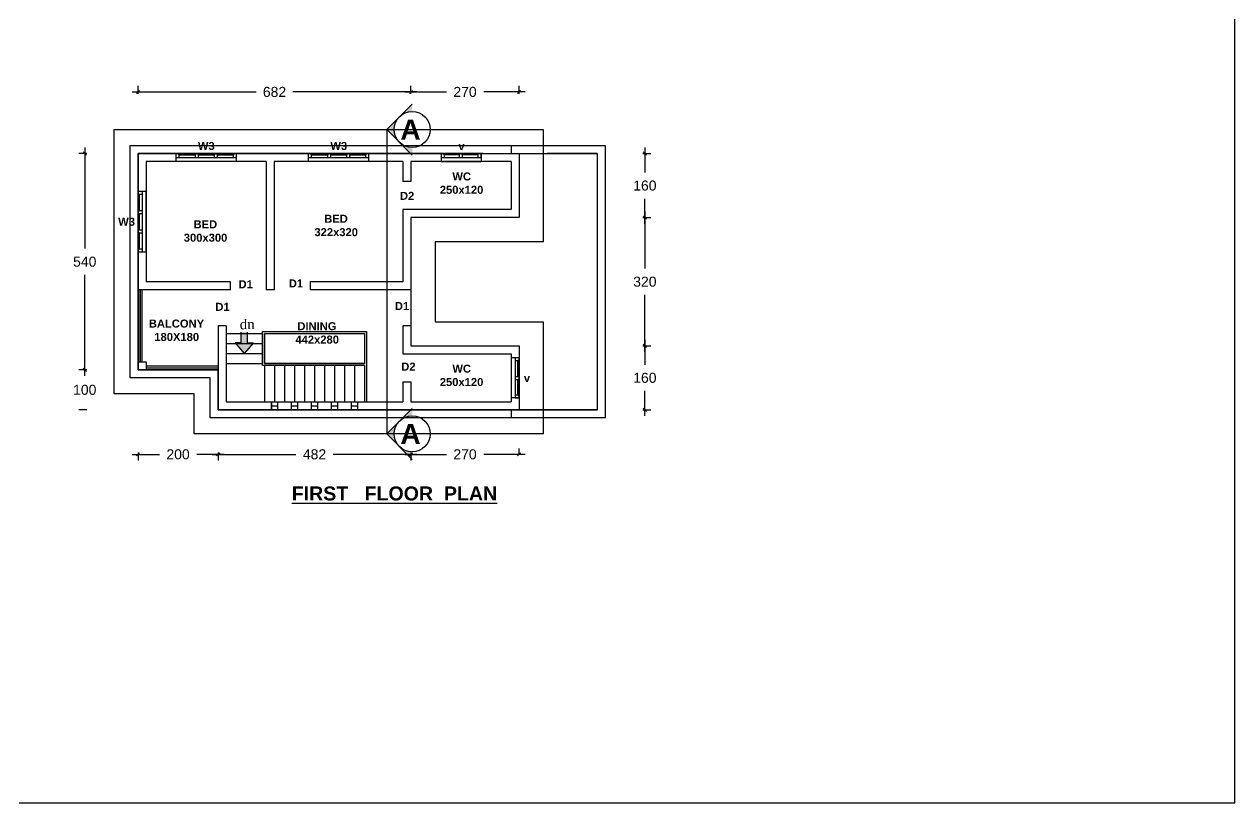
# Model space of a CAD drawing. Header units: metres. Extents: x -55 to 385, y 16 to 159.
# Drawn here: x -31.47 to -1.23, y 46.58 to 66.02 of the extents above; entities that cross this region are included whole.
import ezdxf

# ---------------------------------------------------------------- set-up
doc = ezdxf.new("R2010")
doc.units = ezdxf.units.M
doc.header["$MEASUREMENT"] = 0
doc.layers.add('BLK_1_FLR_1_BLT_UP_AREA', color=7, linetype='Continuous', plot=False)
doc.styles.get("Standard").update_dxf_attribs({"font": 'ARIAL.TTF'})
doc.styles.add('STYLE2', font='BOOKOS.TTF', dxfattribs={"height": 30})
doc.styles.add('X', font='arialbd.ttf', dxfattribs={"height": 20})

# ---------------------------------------------------------------- blocks, each defined once
blk = doc.blocks.new('_Oblique')
at = {"color": 0, "linetype": 'ByBlock', "lineweight": -2}
blk.add_line((-0.5, -0.5), (0.5, 0.5), dxfattribs=at)

msp = doc.modelspace()

# ---------------------------------------------------------------- hatches: boundary and pattern name
h = msp.add_hatch(color=256)
h.paths.add_polyline_path([(-22.09648, 63.07125), (-21.78017, 62.75572), (-21.78005, 62.94085, -0.19755838)])
h.paths.add_polyline_path([(-22.41687, 63.39085), (-22.09851, 63.07327, -0.39933114), (-22.11313, 63.69304)])
h.paths.add_polyline_path([(-22.08017, 63.72583, -0.18498953), (-21.77945, 63.84085), (-21.77933, 64.02514)])
msp.add_hatch(color=256).paths.add_polyline_path([(-25.89625, 58.06714), (-25.89625, 58.33342), (-26.05524, 58.33342), (-26.05524, 58.06714), (-26.20623, 58.06714), (-25.97575, 57.80085), (-25.74527, 58.06714)])
h = msp.add_hatch(color=256)
h.paths.add_polyline_path([(-22.09648, 55.47125), (-21.78017, 55.15572), (-21.78005, 55.34085, -0.19755838)])
h.paths.add_polyline_path([(-22.41687, 55.79085), (-22.09851, 55.47327, -0.39933114), (-22.11313, 56.09304)])
h.paths.add_polyline_path([(-22.08017, 56.12583, -0.18498953), (-21.77945, 56.24085), (-21.77933, 56.42514)])

# ---------------------------------------------------------------- linework, layer by layer
for p, q in [((-28.63075, 64.27948), (-28.63075, 64.47948)), ((-21.81075, 64.27948), (-21.81075, 64.47948)), ((-21.81075, 64.27948), (-21.81075, 64.47948)), ((-19.11075, 64.27948), (-19.11075, 64.47948)), ((-28.78075, 64.32948), (-25.68231, 64.32948)), ((-21.66075, 64.32948), (-24.75919, 64.32948)), ((-21.96075, 64.32948), (-20.92692, 64.32948)), ((-18.96075, 64.32948), (-19.99458, 64.32948)), ((-21.77933, 64.02514), (-22.41687, 63.39085)), ((-21.78017, 62.75572), (-22.41687, 63.39085)), ((-21.7619, 63.29713), (-21.7619, 63.29713)), ((-29.96231, 62.94085), (-29.96231, 60.41838)), ((-19.31075, 62.99085), (-19.31075, 62.79085)), ((-15.96712, 62.94085), (-15.96712, 62.31838)), ((-29.91231, 62.79085), (-30.11231, 62.79085)), ((-20.01075, 62.79085), (-28.63075, 62.79085)), ((-28.63075, 62.79085), (-28.63075, 57.39085)), ((-28.63075, 57.39085), (-28.63075, 62.79085)), ((-28.63075, 62.79085), (-17.16075, 62.79085)), ((-28.63075, 62.79085), (-19.11075, 62.79085)), ((-28.63075, 57.39085), (-28.63075, 62.79085)), ((-27.61325, 62.79085), (-27.19825, 62.79085)), ((-27.60575, 62.76085), (-27.20575, 62.76085)), ((-27.60575, 62.69085), (-27.20575, 62.69085)), ((-27.53325, 62.76085), (-27.53325, 62.79085)), ((-27.27825, 62.79085), (-27.27825, 62.76085)), ((-27.13825, 62.79085), (-26.72325, 62.79085)), ((-27.13075, 62.76085), (-26.73075, 62.76085)), ((-27.13075, 62.69085), (-26.73075, 62.69085)), ((-27.05825, 62.79085), (-27.05825, 62.76085)), ((-26.80325, 62.79085), (-26.80325, 62.76085)), ((-26.66325, 62.79085), (-26.24825, 62.79085)), ((-26.65575, 62.76085), (-26.25575, 62.76085)), ((-26.65575, 62.69085), (-26.25575, 62.69085)), ((-26.58325, 62.79085), (-26.58325, 62.76085)), ((-26.32825, 62.79085), (-26.32825, 62.76085)), ((-24.30325, 62.79085), (-23.88825, 62.79085)), ((-24.29575, 62.76085), (-23.89575, 62.76085)), ((-24.29575, 62.69085), (-23.89575, 62.69085)), ((-24.22325, 62.76085), (-24.22325, 62.79085)), ((-23.96825, 62.79085), (-23.96825, 62.76085)), ((-23.82825, 62.79085), (-23.41325, 62.79085)), ((-23.82075, 62.76085), (-23.42075, 62.76085)), ((-23.82075, 62.69085), (-23.42075, 62.69085)), ((-23.74825, 62.79085), (-23.74825, 62.76085)), ((-23.49325, 62.79085), (-23.49325, 62.76085)), ((-23.35325, 62.79085), (-22.93825, 62.79085)), ((-23.34575, 62.76085), (-22.94575, 62.76085)), ((-23.34575, 62.69085), (-22.94575, 62.69085)), ((-23.27325, 62.79085), (-23.27325, 62.76085)), ((-23.01825, 62.79085), (-23.01825, 62.76085)), ((-20.59075, 62.79085), (-20.99325, 62.79085)), ((-20.59825, 62.76085), (-20.98575, 62.76085)), ((-20.98575, 62.69085), (-20.59825, 62.69085)), ((-20.91325, 62.79085), (-20.91325, 62.76085)), ((-20.67075, 62.76085), (-20.67075, 62.79085)), ((-20.12825, 62.79085), (-20.53075, 62.79085)), ((-20.13575, 62.76085), (-20.52325, 62.76085)), ((-20.52325, 62.69085), (-20.13575, 62.69085)), ((-20.45075, 62.76085), (-20.45075, 62.79085)), ((-20.20825, 62.76085), (-20.20825, 62.79085)), ((-19.11075, 62.79085), (-19.11075, 61.19085)), ((-19.11075, 62.79085), (-19.11075, 61.19085)), ((-17.16075, 62.79085), (-18.41075, 62.79085)), ((-17.16075, 62.79085), (-17.16075, 56.39085)), ((-17.16075, 62.79085), (-17.16075, 56.39085)), ((-16.01712, 62.79085), (-15.81712, 62.79085)), ((-25.43075, 62.59085), (-28.43075, 62.59085)), ((-28.43075, 62.59085), (-28.43075, 59.59085)), ((-26.18075, 62.59085), (-27.68075, 62.59085)), ((-25.43075, 62.59085), (-25.43075, 59.39085)), ((-22.01075, 62.59085), (-25.23075, 62.59085)), ((-25.23075, 62.59085), (-25.23075, 59.39085)), ((-22.87075, 62.59085), (-24.37075, 62.59085)), ((-22.01075, 62.59085), (-22.01075, 62.09085)), ((-19.31075, 62.59085), (-21.81075, 62.59085)), ((-21.81075, 62.59085), (-21.81075, 62.09085)), ((-21.06075, 62.59085), (-20.06075, 62.59085)), ((-19.31075, 62.59085), (-19.31075, 61.39085)), ((-21.81075, 62.09085), (-22.01075, 62.09085)), ((-28.63075, 61.77335), (-28.63075, 61.35835)), ((-28.60075, 61.76585), (-28.60075, 61.36585)), ((-28.53075, 61.84085), (-28.53075, 61.76585)), ((-28.53075, 61.76585), (-28.53075, 61.36585)), ((-28.43075, 60.34085), (-28.43075, 61.84085)), ((-28.60075, 61.69335), (-28.63075, 61.69335)), ((-28.63075, 61.43835), (-28.60075, 61.43835)), ((-15.96712, 61.04085), (-15.96712, 61.66332)), ((-28.63075, 61.29835), (-28.63075, 60.88335)), ((-28.63075, 61.21835), (-28.60075, 61.21835)), ((-28.60075, 61.29085), (-28.60075, 60.89085)), ((-28.53075, 61.29085), (-28.53075, 60.89085)), ((-19.31075, 61.39085), (-22.01075, 61.39085)), ((-22.01075, 61.39085), (-22.01075, 59.59085)), ((-19.11075, 61.19085), (-21.81075, 61.19085)), ((-21.81075, 61.19085), (-21.81075, 59.39085)), ((-19.11075, 61.19085), (-21.81075, 61.19085)), ((-21.81075, 61.19085), (-21.81075, 57.99085)), ((-16.01712, 61.19085), (-15.81712, 61.19085)), ((-16.01712, 61.19085), (-15.81712, 61.19085)), ((-15.96712, 61.34085), (-15.96712, 59.91847)), ((-28.63075, 60.96335), (-28.60075, 60.96335)), ((-28.63075, 60.82335), (-28.63075, 60.40835)), ((-28.60075, 60.89085), (-28.60075, 60.88335)), ((-28.60075, 60.82335), (-28.60075, 60.81585)), ((-28.60075, 60.81585), (-28.60075, 60.41585)), ((-28.53075, 60.89085), (-28.53075, 60.81585)), ((-28.53075, 60.81585), (-28.53075, 60.41585)), ((-28.63075, 60.74335), (-28.60075, 60.74335)), ((-28.63075, 60.48835), (-28.60075, 60.48835)), ((-28.53075, 60.41585), (-28.53075, 60.34085)), ((-29.96231, 57.24085), (-29.96231, 59.76332)), ((-26.33075, 59.59085), (-28.43075, 59.59085)), ((-26.33075, 59.59085), (-26.33075, 59.39085)), ((-22.01075, 59.59085), (-24.33075, 59.59085)), ((-24.33075, 59.59085), (-24.33075, 59.39085)), ((-26.33075, 59.39085), (-28.63075, 59.39085)), ((-28.63075, 59.39085), (-28.63075, 57.39085)), ((-28.58075, 59.39085), (-28.58075, 57.59085)), ((-28.53075, 57.59085), (-28.53075, 59.39085)), ((-25.23075, 59.39085), (-25.43075, 59.39085)), ((-21.81075, 59.39085), (-24.33075, 59.39085)), ((-15.96712, 57.84085), (-15.96712, 59.26323)), ((-26.43075, 58.49085), (-26.63075, 58.49085)), ((-26.63075, 58.49085), (-26.63075, 56.39085)), ((-26.43075, 58.49085), (-26.43075, 56.59085)), ((-21.81075, 58.49085), (-22.01075, 58.49085)), ((-22.01075, 58.49085), (-22.01075, 57.79085)), ((-21.81075, 58.49085), (-21.81075, 57.99085)), ((-26.43075, 58.30085), (-25.52075, 58.30085)), ((-26.05524, 58.06714), (-26.05524, 58.33342)), ((-25.89625, 58.06714), (-25.89625, 58.33342)), ((-25.52075, 57.50085), (-25.52075, 58.35085)), ((-25.52075, 58.35085), (-22.92075, 58.35085)), ((-25.47075, 58.30085), (-25.47075, 57.55085)), ((-25.47075, 57.55085), (-25.47075, 58.30085)), ((-25.47075, 58.30085), (-22.97075, 58.30085)), ((-22.97075, 58.30085), (-22.97075, 57.55085)), ((-22.97075, 58.30085), (-22.97075, 57.55085)), ((-22.92075, 58.35085), (-22.92075, 56.59085)), ((-15.96712, 58.14085), (-15.96712, 57.51838)), ((-26.43075, 58.05085), (-25.52075, 58.05085)), ((-26.43075, 57.80085), (-25.52075, 57.80085)), ((-26.20623, 58.06714), (-25.97575, 57.80085)), ((-26.05524, 58.06714), (-26.20623, 58.06714)), ((-25.74527, 58.06714), (-25.97575, 57.80085)), ((-25.89625, 58.06714), (-25.74527, 58.06714)), ((-22.01075, 57.79085), (-19.31075, 57.79085)), ((-21.81075, 57.99085), (-19.11075, 57.99085)), ((-21.81075, 57.99085), (-19.11075, 57.99085)), ((-19.31075, 57.79085), (-19.31075, 56.59085)), ((-19.11075, 57.99085), (-19.11075, 56.39085)), ((-19.11075, 57.99085), (-19.11075, 56.39085)), ((-16.01712, 57.99085), (-15.81712, 57.99085)), ((-16.01712, 57.99085), (-15.81712, 57.99085)), ((-28.63075, 57.59085), (-28.43075, 57.59085)), ((-28.43075, 57.59085), (-28.43075, 57.39085)), ((-28.43075, 57.59085), (-28.43075, 57.39085)), ((-28.43075, 57.49085), (-26.63075, 57.49085)), ((-26.43075, 57.55085), (-25.52075, 57.55085)), ((-22.97075, 57.50085), (-25.52075, 57.50085)), ((-25.47075, 57.55085), (-22.97075, 57.55085)), ((-22.97075, 57.55085), (-25.47075, 57.55085)), ((-25.47075, 57.50085), (-25.47075, 56.59085)), ((-25.22075, 57.50085), (-25.22075, 56.59085)), ((-24.97075, 57.50085), (-24.97075, 56.59085)), ((-24.72075, 57.50085), (-24.72075, 56.59085)), ((-24.47075, 57.50085), (-24.47075, 56.59085)), ((-24.22075, 57.50085), (-24.22075, 56.59085)), ((-23.97075, 57.50085), (-23.97075, 56.59085)), ((-23.72075, 57.50085), (-23.72075, 56.59085)), ((-23.47075, 57.50085), (-23.47075, 56.59085)), ((-23.22075, 57.50085), (-23.22075, 56.59085)), ((-22.97075, 57.50085), (-22.97075, 56.59085)), ((-19.31075, 57.69085), (-19.31075, 56.69085)), ((-19.21075, 57.61585), (-19.21075, 57.22835)), ((-19.14075, 57.22835), (-19.14075, 57.61585)), ((-19.11075, 57.54335), (-19.14075, 57.54335)), ((-19.11075, 57.22085), (-19.11075, 57.62335)), ((-29.91231, 57.39085), (-30.11231, 57.39085)), ((-29.91231, 57.39085), (-30.11231, 57.39085)), ((-26.63075, 57.39085), (-28.63075, 57.39085)), ((-26.63075, 57.39085), (-28.63075, 57.39085)), ((-28.63075, 57.39085), (-26.63075, 57.39085)), ((-26.63075, 57.39085), (-28.63075, 57.39085)), ((-28.43075, 57.44085), (-26.63075, 57.44085)), ((-26.63075, 56.39085), (-26.63075, 57.39085)), ((-26.63075, 56.39085), (-26.63075, 57.39085)), ((-26.63075, 56.39085), (-26.63075, 57.39085)), ((-19.14075, 57.30085), (-19.11075, 57.30085)), ((-22.01075, 57.09085), (-22.01075, 56.59085)), ((-22.01075, 57.09085), (-21.81075, 57.09085)), ((-21.81075, 57.09085), (-21.81075, 56.59085)), ((-19.21075, 57.15335), (-19.21075, 56.76585)), ((-19.14075, 56.76585), (-19.14075, 57.15335)), ((-19.14075, 57.08085), (-19.11075, 57.08085)), ((-19.11075, 56.75835), (-19.11075, 57.16085)), ((-26.43075, 56.59085), (-22.01075, 56.59085)), ((-25.47075, 56.59085), (-22.92075, 56.59085)), ((-25.34575, 56.59085), (-25.09575, 56.59085)), ((-25.29575, 56.59085), (-25.29575, 56.39085)), ((-25.29575, 56.59085), (-25.14575, 56.59085)), ((-25.29575, 56.39085), (-25.29575, 56.59085)), ((-25.14575, 56.59085), (-25.14575, 56.39085)), ((-25.14575, 56.59085), (-25.14575, 56.39085)), ((-24.79575, 56.59085), (-24.64575, 56.59085)), ((-24.79575, 56.39085), (-24.79575, 56.59085)), ((-24.64575, 56.59085), (-24.64575, 56.39085)), ((-24.29575, 56.59085), (-24.14575, 56.59085)), ((-24.29575, 56.39085), (-24.29575, 56.59085)), ((-24.14575, 56.59085), (-24.14575, 56.39085)), ((-23.79575, 56.59085), (-23.64575, 56.59085)), ((-23.79575, 56.39085), (-23.79575, 56.59085)), ((-23.64575, 56.59085), (-23.64575, 56.39085)), ((-23.29575, 56.59085), (-23.14575, 56.59085)), ((-23.29575, 56.39085), (-23.29575, 56.59085)), ((-23.14575, 56.59085), (-23.14575, 56.39085)), ((-21.81075, 56.59085), (-19.31075, 56.59085)), ((-19.14075, 56.83835), (-19.11075, 56.83835)), ((-15.96712, 56.24085), (-15.96712, 56.86332)), ((-29.91231, 56.39085), (-30.11231, 56.39085)), ((-26.63075, 56.39085), (-17.16075, 56.39085)), ((-17.16075, 56.39085), (-26.63075, 56.39085)), ((-19.11075, 56.39085), (-26.63075, 56.39085)), ((-25.29575, 56.49085), (-25.14575, 56.49085)), ((-25.14575, 56.39085), (-25.29575, 56.39085)), ((-24.79575, 56.49085), (-24.64575, 56.49085)), ((-24.64575, 56.39085), (-24.79575, 56.39085)), ((-24.29575, 56.49085), (-24.14575, 56.49085)), ((-24.14575, 56.39085), (-24.29575, 56.39085)), ((-23.79575, 56.49085), (-23.64575, 56.49085)), ((-23.64575, 56.39085), (-23.79575, 56.39085)), ((-23.29575, 56.49085), (-23.14575, 56.49085)), ((-23.14575, 56.39085), (-23.29575, 56.39085)), ((-21.77933, 56.42514), (-22.41687, 55.79085)), ((-19.31075, 56.39085), (-19.31075, 56.19085)), ((-16.01712, 56.39085), (-15.81712, 56.39085)), ((-21.78017, 55.15572), (-22.41687, 55.79085)), ((-21.7619, 55.69713), (-21.7619, 55.69713)), ((-19.11075, 55.28009), (-19.11075, 55.43009)), ((-28.78075, 55.28009), (-28.09692, 55.28009)), ((-28.63075, 55.33009), (-28.63075, 55.13009)), ((-26.48075, 55.28009), (-27.16458, 55.28009)), ((-26.78075, 55.28009), (-24.68457, 55.28009)), ((-26.63075, 55.33009), (-26.63075, 55.13009)), ((-26.63075, 55.33009), (-26.63075, 55.13009)), ((-21.66075, 55.28009), (-23.75693, 55.28009)), ((-21.96075, 55.28009), (-20.92692, 55.28009)), ((-21.81075, 55.33009), (-21.81075, 55.13009)), ((-21.81075, 55.33009), (-21.81075, 55.13009)), ((-18.96075, 55.28009), (-19.99458, 55.28009))]:
    msp.add_line(p, q)
at = {"ltscale": 100}
for p, q in [((-29.23075, 63.39085), (-18.51075, 63.39085)), ((-29.23075, 56.79085), (-29.23075, 63.39085)), ((-22.41687, 63.39085), (-22.41687, 55.79085)), ((-18.51075, 63.39085), (-18.51075, 60.59085)), ((-28.83075, 57.19085), (-28.83075, 62.99085)), ((-28.83075, 62.99085), (-16.96075, 62.99085)), ((-16.96075, 62.99085), (-16.96075, 56.19085)), ((-18.51075, 60.59085), (-21.21075, 60.59085)), ((-21.21075, 60.59085), (-21.21075, 58.59085)), ((-28.58075, 57.59085), (-28.58075, 59.39085)), ((-21.21075, 58.59085), (-18.51075, 58.59085)), ((-18.51075, 58.59085), (-18.51075, 55.79085)), ((-26.83075, 57.19085), (-28.83075, 57.19085)), ((-28.43075, 57.44085), (-26.63075, 57.44085)), ((-26.83075, 56.19085), (-26.83075, 57.19085)), ((-27.23075, 56.79085), (-29.23075, 56.79085)), ((-27.23075, 55.79085), (-27.23075, 56.79085)), ((-16.96075, 56.19085), (-26.83075, 56.19085)), ((-18.51075, 55.79085), (-27.23075, 55.79085))]:
    msp.add_line(p, q, dxfattribs=at)
at = {"ltscale": 150}
for p, q in [((-27.68075, 62.59085), (-27.68075, 62.79085)), ((-27.68075, 62.79085), (-27.61325, 62.79085)), ((-27.68075, 62.69085), (-27.60575, 62.69085)), ((-27.61325, 62.76085), (-27.61325, 62.79085)), ((-27.61325, 62.76085), (-27.60575, 62.76085)), ((-27.60575, 62.69085), (-27.60575, 62.76085)), ((-27.26825, 62.77585), (-27.54325, 62.77585)), ((-27.20575, 62.76085), (-27.19825, 62.76085)), ((-27.20575, 62.76085), (-27.20575, 62.69085)), ((-27.20575, 62.69085), (-27.13075, 62.69085)), ((-27.19825, 62.79085), (-27.13825, 62.79085)), ((-27.19825, 62.79085), (-27.19825, 62.76085)), ((-27.13825, 62.79085), (-27.13825, 62.76085)), ((-27.13825, 62.76085), (-27.13075, 62.76085)), ((-27.13075, 62.76085), (-27.13075, 62.69085)), ((-26.79325, 62.77585), (-27.06825, 62.77585)), ((-26.73075, 62.76085), (-26.72325, 62.76085)), ((-26.73075, 62.76085), (-26.73075, 62.69085)), ((-26.73075, 62.76085), (-26.73075, 62.69085)), ((-26.73075, 62.69085), (-26.65575, 62.69085)), ((-26.72325, 62.79085), (-26.72325, 62.76085)), ((-26.72325, 62.79085), (-26.66325, 62.79085)), ((-26.66325, 62.79085), (-26.66325, 62.76085)), ((-26.66325, 62.76085), (-26.65575, 62.76085)), ((-26.65575, 62.76085), (-26.65575, 62.69085)), ((-26.31825, 62.77585), (-26.59325, 62.77585)), ((-26.25575, 62.76085), (-26.25575, 62.69085)), ((-26.25575, 62.76085), (-26.24825, 62.76085)), ((-26.25575, 62.69085), (-26.18075, 62.69085)), ((-26.24825, 62.79085), (-26.18075, 62.79085)), ((-26.24825, 62.79085), (-26.24825, 62.76085)), ((-26.18075, 62.79085), (-26.18075, 62.59085)), ((-24.37075, 62.59085), (-24.37075, 62.79085)), ((-24.37075, 62.79085), (-24.30325, 62.79085)), ((-24.37075, 62.69085), (-24.29575, 62.69085)), ((-24.30325, 62.76085), (-24.30325, 62.79085)), ((-24.30325, 62.76085), (-24.29575, 62.76085)), ((-24.29575, 62.69085), (-24.29575, 62.76085)), ((-23.95825, 62.77585), (-24.23325, 62.77585)), ((-23.89575, 62.76085), (-23.88825, 62.76085)), ((-23.89575, 62.76085), (-23.89575, 62.69085)), ((-23.89575, 62.69085), (-23.82075, 62.69085)), ((-23.88825, 62.79085), (-23.82825, 62.79085)), ((-23.88825, 62.79085), (-23.88825, 62.76085)), ((-23.82825, 62.79085), (-23.82825, 62.76085)), ((-23.82825, 62.76085), (-23.82075, 62.76085)), ((-23.82075, 62.76085), (-23.82075, 62.69085)), ((-23.48325, 62.77585), (-23.75825, 62.77585)), ((-23.42075, 62.76085), (-23.41325, 62.76085)), ((-23.42075, 62.76085), (-23.42075, 62.69085)), ((-23.42075, 62.76085), (-23.42075, 62.69085)), ((-23.42075, 62.69085), (-23.34575, 62.69085)), ((-23.41325, 62.79085), (-23.41325, 62.76085)), ((-23.41325, 62.79085), (-23.35325, 62.79085)), ((-23.35325, 62.79085), (-23.35325, 62.76085)), ((-23.35325, 62.76085), (-23.34575, 62.76085)), ((-23.34575, 62.76085), (-23.34575, 62.69085)), ((-23.00825, 62.77585), (-23.28325, 62.77585)), ((-22.94575, 62.76085), (-22.94575, 62.69085)), ((-22.94575, 62.76085), (-22.93825, 62.76085)), ((-22.94575, 62.69085), (-22.87075, 62.69085)), ((-22.93825, 62.79085), (-22.87075, 62.79085)), ((-22.93825, 62.79085), (-22.93825, 62.76085)), ((-22.87075, 62.79085), (-22.87075, 62.59085)), ((-20.99325, 62.79085), (-21.06075, 62.79085)), ((-21.06075, 62.79085), (-21.06075, 62.69085)), ((-21.06075, 62.79085), (-21.06075, 62.59085)), ((-21.06075, 62.69085), (-20.98575, 62.69085)), ((-20.99325, 62.79085), (-20.99325, 62.76085)), ((-20.98575, 62.76085), (-20.99325, 62.76085)), ((-20.98575, 62.76085), (-20.98575, 62.69085)), ((-20.66075, 62.77585), (-20.92325, 62.77585)), ((-20.59075, 62.76085), (-20.59825, 62.76085)), ((-20.59825, 62.69085), (-20.59825, 62.76085)), ((-20.59825, 62.69085), (-20.52325, 62.69085)), ((-20.53075, 62.79085), (-20.59075, 62.79085)), ((-20.59075, 62.76085), (-20.59075, 62.79085)), ((-20.53075, 62.76085), (-20.53075, 62.79085)), ((-20.53075, 62.76085), (-20.53075, 62.79085)), ((-20.52325, 62.76085), (-20.53075, 62.76085)), ((-20.52325, 62.69085), (-20.52325, 62.76085)), ((-20.19825, 62.77585), (-20.46075, 62.77585)), ((-20.12825, 62.76085), (-20.13575, 62.76085)), ((-20.13575, 62.69085), (-20.13575, 62.76085)), ((-20.13575, 62.69085), (-20.06075, 62.69085)), ((-20.06075, 62.79085), (-20.12825, 62.79085)), ((-20.12825, 62.76085), (-20.12825, 62.79085)), ((-20.06075, 62.69085), (-20.06075, 62.79085)), ((-20.06075, 62.79085), (-20.06075, 62.59085)), ((-28.43075, 61.84085), (-28.63075, 61.84085)), ((-28.63075, 61.84085), (-28.63075, 61.77335)), ((-28.60075, 61.77335), (-28.63075, 61.77335)), ((-28.60075, 61.77335), (-28.60075, 61.76585)), ((-28.53075, 61.76585), (-28.60075, 61.76585)), ((-28.61575, 61.42835), (-28.61575, 61.70335)), ((-28.63075, 61.35835), (-28.63075, 61.29835)), ((-28.63075, 61.35835), (-28.60075, 61.35835)), ((-28.63075, 61.29835), (-28.60075, 61.29835)), ((-28.61575, 60.95335), (-28.61575, 61.22835)), ((-28.60075, 61.36585), (-28.60075, 61.35835)), ((-28.60075, 61.36585), (-28.53075, 61.36585)), ((-28.60075, 61.29835), (-28.60075, 61.29085)), ((-28.60075, 61.29085), (-28.53075, 61.29085)), ((-28.53075, 61.36585), (-28.53075, 61.29085)), ((-28.63075, 60.88335), (-28.60075, 60.88335)), ((-28.63075, 60.88335), (-28.63075, 60.82335)), ((-28.63075, 60.82335), (-28.60075, 60.82335)), ((-28.60075, 60.89085), (-28.53075, 60.89085)), ((-28.60075, 60.89085), (-28.53075, 60.89085)), ((-28.60075, 60.81585), (-28.53075, 60.81585)), ((-28.61575, 60.47835), (-28.61575, 60.75335)), ((-28.63075, 60.40835), (-28.63075, 60.34085)), ((-28.63075, 60.40835), (-28.60075, 60.40835)), ((-28.63075, 60.34085), (-28.43075, 60.34085)), ((-28.60075, 60.41585), (-28.53075, 60.41585)), ((-28.60075, 60.41585), (-28.60075, 60.40835)), ((-19.11075, 57.69085), (-19.31075, 57.69085)), ((-19.21075, 57.69085), (-19.21075, 57.61585)), ((-19.11075, 57.69085), (-19.21075, 57.69085)), ((-19.14075, 57.61585), (-19.21075, 57.61585)), ((-19.14075, 57.61585), (-19.14075, 57.62335)), ((-19.11075, 57.62335), (-19.14075, 57.62335)), ((-19.12575, 57.29085), (-19.12575, 57.55335)), ((-19.11075, 57.62335), (-19.11075, 57.69085)), ((-19.21075, 57.22835), (-19.21075, 57.15335)), ((-19.21075, 57.22835), (-19.14075, 57.22835)), ((-19.14075, 57.22085), (-19.14075, 57.22835)), ((-19.14075, 57.22085), (-19.11075, 57.22085)), ((-19.11075, 57.16085), (-19.11075, 57.22085)), ((-19.21075, 57.15335), (-19.14075, 57.15335)), ((-19.14075, 57.15335), (-19.14075, 57.16085)), ((-19.14075, 57.16085), (-19.11075, 57.16085)), ((-19.14075, 57.16085), (-19.11075, 57.16085)), ((-19.12575, 56.82835), (-19.12575, 57.09085)), ((-19.11075, 56.69085), (-19.31075, 56.69085)), ((-19.21075, 56.76585), (-19.21075, 56.69085)), ((-19.21075, 56.76585), (-19.14075, 56.76585)), ((-19.21075, 56.69085), (-19.11075, 56.69085)), ((-19.14075, 56.75835), (-19.14075, 56.76585)), ((-19.14075, 56.75835), (-19.11075, 56.75835)), ((-19.11075, 56.69085), (-19.11075, 56.75835))]:
    msp.add_line(p, q, dxfattribs=at)
msp.add_lwpolyline([(-55.49284, 46.57976), (-1.22762, 46.57976), (-1.22762, 85.463), (-55.49284, 85.463)], close=True)
for centre in [(-21.77969, 63.39085), (-21.77969, 55.79085)]:
    msp.add_circle(centre, 0.45)
at = {"layer": 'BLK_1_FLR_1_BLT_UP_AREA', "color": 25}
msp.add_lwpolyline([(-28.63075, 62.79085), (-19.11075, 62.79085), (-19.11075, 61.19085), (-21.81075, 61.19085), (-21.81075, 57.99085), (-19.11075, 57.99085), (-19.11075, 56.39085), (-26.63075, 56.39085), (-26.63075, 57.39085), (-28.63075, 57.39085)], close=True, dxfattribs=at)

# ---------------------------------------------------------------- block references
at = {"xscale": 0.08, "yscale": 0.08, "zscale": 0.08}
for p, rotation in [((-28.63075, 64.32948), 180), ((-21.81075, 64.32948), 180), ((-29.96231, 62.79085), 90), ((-15.96712, 62.79085), 90), ((-15.96712, 61.19085), 270), ((-15.96712, 61.19085), 90), ((-15.96712, 57.99085), 90), ((-15.96712, 57.99085), 270), ((-29.96231, 57.39085), 270), ((-15.96712, 56.39085), 270), ((-28.63075, 55.28009), 180), ((-26.63075, 55.28009), 180), ((-21.81075, 55.28009), 180)]:
    msp.add_blockref('_Oblique', p, dxfattribs=dict(at, rotation=rotation))
for p in [(-21.81075, 64.32948), (-19.11075, 64.32948), (-26.63075, 55.28009), (-21.81075, 55.28009), (-19.11075, 55.28009)]:
    msp.add_blockref('_Oblique', p, dxfattribs=at)

# ---------------------------------------------------------------- texts
at = {"style": 'X'}
for s, height, p in [('A', 0.5, (-22.07469, 63.14168)), ('W3', 0.2, (-27.13504, 62.88203)), ('W3', 0.2, (-23.82504, 62.88203)), ('v', 0.2, (-20.62649, 62.87814)), ('WC', 0.2, (-20.77639, 62.12066)), ('D2', 0.2, (-22.08673, 61.63533)), ('250x120', 0.2, (-21.09078, 61.78651)), ('W3', 0.2, (-29.12598, 60.98854)), ('BED', 0.2, (-27.24354, 60.92494)), ('BED', 0.2, (-23.97934, 61.06368)), ('322x320', 0.2, (-24.22334, 60.72953)), ('300x300', 0.2, (-27.48754, 60.59078)), ('D1', 0.2, (-26.11913, 59.42796)), ('D1', 0.2, (-24.86353, 59.44902)), ('D1', 0.2, (-26.69938, 58.86427)), ('D1', 0.2, (-22.21364, 58.88377)), ('BALCONY', 0.2, (-28.36108, 58.44607)), ('DINING', 0.2, (-24.64941, 58.38072)), ('180X180', 0.2, (-28.2235, 58.11192)), ('442x280', 0.2, (-24.69839, 58.04657)), ('D2', 0.2, (-22.05336, 57.37174)), ('WC', 0.2, (-20.77639, 57.32066)), ('250x120', 0.2, (-21.09078, 56.98651)), ('v', 0.2, (-18.99065, 57.0868)), ('A', 0.5, (-22.07469, 55.54168)), ('%%UFIRST   FLOOR  PLAN', 0.35, (-24.79047, 54.12871))]:
    msp.add_text(s, height=height, dxfattribs=at).set_placement(p)
at = {"style": 'STYLE2'}
msp.add_text('up', height=0.25, rotation=180, dxfattribs=at).set_placement((-25.71465, 58.58212))
at = {"char_height": 0.25, "attachment_point": 5}
for s, insert in [('\\A1;682', (-25.22075, 64.32948)), ('\\A1;270', (-20.46075, 64.32948)), ('\\A1;160', (-15.96712, 61.99085)), ('\\A1;540', (-29.96231, 60.09085)), ('\\A1;320', (-15.96712, 59.59085)), ('\\A1;160', (-15.96712, 57.19085)), ('\\A1;100', (-29.96231, 56.89085)), ('\\A1;200', (-27.63075, 55.28009)), ('\\A1;482', (-24.22075, 55.28009)), ('\\A1;270', (-20.46075, 55.28009))]:
    msp.add_mtext(s, dxfattribs=dict(at, insert=insert))

doc.saveas('drawing.dxf')
